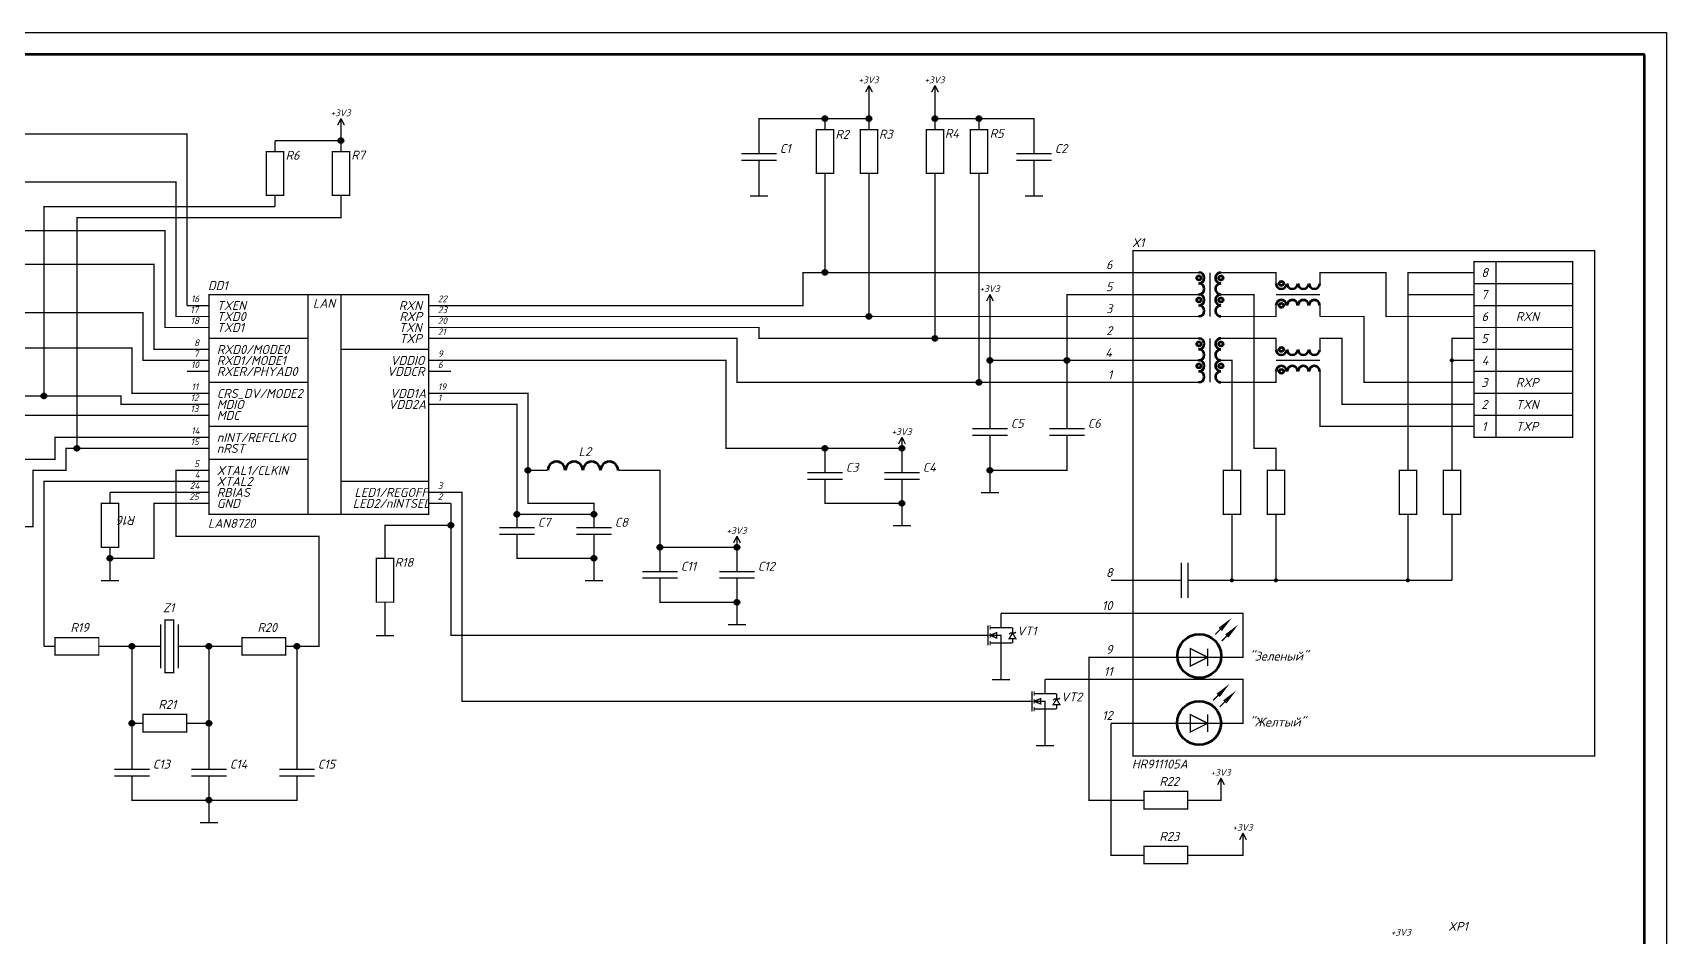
# Model space of a CAD drawing. Header units: millimetres. Extents: x 143 to 740, y 82 to 502.
# Drawn here: x 368.2 to 739.5, y 296.5 to 502 of the extents above; entities that cross this region are included whole.
import ezdxf

# ---------------------------------------------------------------- set-up
doc = ezdxf.new("R2010")
doc.units = ezdxf.units.MM
doc.header["$LTSCALE"] = 0.5
doc.layers.get('0').update_dxf_attribs({"lineweight": 60})
doc.layers.get('Defpoints').update_dxf_attribs({"color": 5})
doc.styles.get("Standard").update_dxf_attribs({"font": 'isocpeui.ttf', "width": 0.9})

msp = doc.modelspace()

# ---------------------------------------------------------------- linework, layer by layer
for p, q in [((734.51, 497.05), (162.51, 497.05)), ((734.51, 87.05), (734.51, 497.05))]:
    msp.add_line(p, q)
at = {"const_width": 0.3}
for points in [[(558.29, 490.04), (557.53, 488.51)], [(558.29, 490.04), (559.05, 488.51)], [(558.29, 487.5), (558.29, 490.04)], [(573.29, 490.04), (572.53, 488.51)], [(573.29, 490.04), (574.05, 488.51)], [(573.29, 487.5), (573.29, 490.04)], [(558.29, 487.5), (558.29, 482.5)], [(573.29, 482.5), (573.29, 487.5)], [(438.29, 482.54), (437.53, 481.01)], [(438.29, 482.54), (439.05, 481.01)], [(438.29, 480), (438.29, 482.54)], [(363.06, 478.99), (403.29, 478.99), (403.29, 440)], [(438.29, 477.5), (438.29, 480)], [(533.29, 477.5), (533.29, 482.5), (548.29, 482.5)], [(546.29, 480), (550.25, 480), (550.25, 470.04), (546.29, 470.04), (546.29, 480)], [(548.29, 480), (548.29, 482.5)], [(558.29, 482.5), (548.29, 482.5)], [(556.29, 480), (560.25, 480), (560.25, 470.04), (556.29, 470.04), (556.29, 480)], [(558.29, 480), (558.29, 482.5)], [(571.29, 480), (575.25, 480), (575.25, 470.04), (571.29, 470.04), (571.29, 480)], [(573.29, 480), (573.29, 482.5)], [(573.29, 482.5), (583.29, 482.5)], [(581.29, 480), (585.25, 480), (585.25, 470.04), (581.29, 470.04), (581.29, 480)], [(583.29, 480), (583.29, 482.5)], [(583.29, 482.5), (595.79, 482.5), (595.79, 477.5)], [(423.29, 475), (423.29, 477.5)], [(423.29, 477.5), (438.29, 477.5)], [(438.29, 475), (438.29, 477.5)], [(533.29, 474.5), (533.29, 477.5)], [(595.79, 474.5), (595.79, 477.5)], [(421.29, 475), (425.25, 475), (425.25, 465.04), (421.29, 465.04), (421.29, 475)], [(436.29, 475), (440.25, 475), (440.25, 465.04), (436.29, 465.04), (436.29, 475)], [(529.29, 474.5), (533.29, 474.5)], [(529.29, 473), (533.29, 473)], [(533.29, 474.5), (537.29, 474.5)], [(533.29, 473), (537.29, 473)], [(533.29, 473), (533.29, 470)], [(591.79, 474.5), (595.79, 474.5)], [(591.79, 473), (595.79, 473)], [(595.79, 474.5), (599.79, 474.5)], [(595.79, 473), (599.79, 473)], [(595.79, 473), (595.79, 470)], [(365.81, 468.07), (400.79, 468.07), (400.79, 437.5), (403.29, 437.5)], [(533.29, 470), (533.29, 464.92)], [(548.29, 470), (548.29, 467.5)], [(558.29, 470), (558.29, 467.5)], [(573.29, 470), (573.29, 467.5)], [(583.29, 470), (583.29, 467.5)], [(595.79, 470), (595.79, 464.92)], [(423.29, 465), (423.29, 462.5)], [(438.29, 465), (438.29, 462.5)], [(531.26, 464.92), (535.32, 464.92)], [(548.29, 467.5), (548.29, 447.5)], [(558.29, 467.5), (558.29, 437.5)], [(573.29, 467.5), (573.29, 432.5)], [(583.29, 467.5), (583.29, 422.5)], [(593.76, 464.92), (597.82, 464.92)], [(423.29, 462.5), (370.79, 462.5), (370.79, 419.42)], [(438.29, 462.5), (438.29, 460), (378.29, 460), (378.29, 407.5)], [(365.99, 457.03), (398.29, 457.03), (398.29, 435), (403.29, 435)], [(348.86, 449.39), (395.79, 449.39), (395.79, 430), (403.29, 430)], [(618.29, 452.5), (723.25, 452.5), (723.25, 337.54), (618.29, 337.54), (618.29, 452.5)], [(695.79, 450), (718.25, 450), (718.25, 410.04), (695.79, 410.04), (695.79, 450)], [(700.79, 450), (700.79, 410)], [(463.29, 440), (543.29, 440), (543.29, 447.5), (613.29, 447.5)], [(618.29, 447.5), (613.29, 447.5)], [(633.29, 447.5), (618.29, 447.5)], [(635.79, 447.5), (635.79, 437.5)], [(650.79, 445), (650.79, 447.5), (638.29, 447.5)], [(695.79, 437.5), (675.79, 437.5), (675.79, 447.5), (660.79, 447.5), (660.79, 445)], [(695.79, 447.5), (680.79, 447.5), (680.79, 442.5), (695.79, 442.5)], [(408.29, 442.5), (458.25, 442.5), (458.25, 392.54), (408.29, 392.54), (408.29, 442.5)], [(430.79, 442.5), (430.79, 392.5)], [(438.29, 442.5), (438.29, 392.5)], [(585.79, 442.54), (585.03, 441.01)], [(585.79, 442.54), (586.55, 441.01)], [(585.79, 440), (585.79, 442.54)], [(613.29, 442.5), (603.29, 442.5), (603.29, 427.5)], [(618.29, 442.5), (613.29, 442.5)], [(618.29, 442.5), (633.29, 442.5)], [(638.29, 442.5), (645.79, 442.5), (645.79, 407.5), (650.79, 407.5), (650.79, 402.5)], [(650.79, 442.5), (660.79, 442.5)], [(680.79, 442.5), (680.79, 402.5)], [(695.79, 445), (718.29, 445)], [(349.05, 438.35), (393.29, 438.35), (393.29, 427.5), (403.29, 427.5)], [(408.29, 440), (403.29, 440)], [(458.29, 440), (463.29, 440)], [(585.79, 427.5), (585.79, 440)], [(638.29, 437.5), (650.79, 437.5), (650.79, 440)], [(660.79, 437.5), (660.79, 440)], [(695.79, 440), (718.29, 440)], [(408.29, 437.5), (403.29, 437.5)], [(408.29, 435), (403.29, 435)], [(458.29, 437.5), (463.29, 437.5)], [(458.29, 435), (463.29, 435)], [(613.29, 437.5), (463.29, 437.5)], [(463.29, 435), (533.29, 435), (533.29, 432.5), (613.29, 432.5)], [(618.29, 437.5), (613.29, 437.5)], [(633.29, 437.5), (618.29, 437.5)], [(695.79, 422.5), (670.79, 422.5), (670.79, 437.5), (660.79, 437.5)], [(695.79, 435), (718.29, 435)], [(408.29, 432.5), (430.79, 432.5)], [(458.29, 432.5), (463.29, 432.5)], [(463.29, 432.5), (528.29, 432.5), (528.29, 422.5), (613.29, 422.5)], [(618.29, 432.5), (613.29, 432.5)], [(633.29, 432.5), (618.29, 432.5)], [(635.79, 432.5), (635.79, 422.5)], [(638.29, 432.5), (650.79, 432.5), (650.79, 430)], [(695.79, 417.5), (665.79, 417.5), (665.79, 432.5), (660.79, 432.5), (660.79, 430)], [(695.79, 432.5), (690.79, 432.5), (690.79, 427.5), (695.79, 427.5)], [(365.1, 430.34), (390.79, 430.34), (390.79, 420), (403.29, 420)], [(408.29, 430), (403.29, 430)], [(408.29, 427.5), (403.29, 427.5)], [(438.29, 430), (458.29, 430)], [(458.29, 427.5), (463.29, 427.5)], [(463.29, 427.5), (525.79, 427.5), (525.79, 407.5), (565.79, 407.5)], [(585.79, 415), (585.79, 427.5)], [(585.79, 427.5), (603.29, 427.5)], [(603.29, 427.5), (603.29, 415)], [(613.29, 427.5), (603.29, 427.5)], [(618.29, 427.5), (613.29, 427.5)], [(618.29, 427.5), (633.29, 427.5)], [(638.29, 427.5), (640.79, 427.5), (640.79, 402.5)], [(650.79, 427.5), (660.79, 427.5)], [(690.79, 427.5), (690.79, 402.5)], [(695.79, 430), (718.29, 430)], [(408.29, 425), (403.29, 425)], [(458.29, 425), (463.29, 425)], [(638.29, 422.5), (650.79, 422.5), (650.79, 425)], [(695.79, 412.5), (660.79, 412.5), (660.79, 425)], [(695.79, 425), (718.29, 425)], [(365.36, 419.42), (388.29, 419.42), (388.29, 417.5), (403.29, 417.5)], [(408.29, 420), (403.29, 420)], [(408.29, 422.5), (430.79, 422.5)], [(458.29, 420), (463.29, 420)], [(495.79, 392.5), (495.79, 395), (480.79, 395), (480.79, 420), (463.29, 420)], [(618.29, 422.5), (613.29, 422.5)], [(618.29, 422.5), (633.29, 422.5)], [(695.79, 420), (718.29, 420)], [(408.29, 417.5), (403.29, 417.5)], [(458.29, 417.5), (463.29, 417.5)], [(478.29, 392.5), (478.29, 417.5), (463.29, 417.5)], [(403.29, 415), (365.54, 415), (365.54, 408.38)], [(408.29, 415), (403.29, 415)], [(408.29, 412.5), (430.79, 412.5)], [(581.79, 412), (585.79, 412)], [(585.79, 412), (585.79, 415)], [(585.79, 412), (589.79, 412)], [(599.29, 412), (603.29, 412)], [(603.29, 412), (603.29, 415)], [(603.29, 412), (607.29, 412)], [(695.79, 415), (718.29, 415)], [(348.41, 400.75), (365.79, 400.75), (365.79, 405), (373.29, 405), (373.29, 410), (403.29, 410)], [(408.29, 410), (403.29, 410)], [(565.79, 410.04), (565.03, 408.51)], [(565.79, 410.04), (566.55, 408.51)], [(565.79, 407.5), (565.79, 410.04)], [(581.79, 410.5), (585.79, 410.5)], [(585.79, 410.5), (589.79, 410.5)], [(585.79, 410.5), (585.79, 407.5)], [(599.29, 410.5), (603.29, 410.5)], [(603.29, 410.5), (607.29, 410.5)], [(603.29, 410.5), (603.29, 407.5)], [(348.59, 389.7), (368.29, 389.7), (368.29, 402.5), (375.79, 402.5), (375.79, 407.5), (403.29, 407.5)], [(408.29, 407.5), (403.29, 407.5)], [(408.29, 405), (430.79, 405)], [(548.29, 405), (548.29, 407.5)], [(548.29, 402), (548.29, 405)], [(565.79, 407.5), (565.79, 405)], [(565.79, 402), (565.79, 405)], [(603.29, 407.5), (603.29, 402.5), (585.79, 402.5)], [(585.79, 402.5), (585.79, 407.5)], [(403.29, 402.5), (400.79, 402.5), (400.79, 387.5), (433.29, 387.5), (433.29, 362.5), (428.29, 362.5)], [(408.29, 402.5), (403.29, 402.5)], [(485.29, 402.5), (480.79, 402.5)], [(501.29, 402.5), (505.79, 402.5)], [(505.79, 402.5), (510.79, 402.5), (510.79, 382.5)], [(544.29, 402), (548.29, 402)], [(548.29, 402), (552.29, 402)], [(561.79, 402), (565.79, 402)], [(565.79, 402), (569.79, 402)], [(585.79, 402.5), (585.79, 397.42)], [(638.79, 402.5), (642.75, 402.5), (642.75, 392.54), (638.79, 392.54), (638.79, 402.5)], [(648.79, 402.5), (652.75, 402.5), (652.75, 392.54), (648.79, 392.54), (648.79, 402.5)], [(678.79, 402.5), (682.75, 402.5), (682.75, 392.54), (678.79, 392.54), (678.79, 402.5)], [(688.79, 402.5), (692.75, 402.5), (692.75, 392.54), (688.79, 392.54), (688.79, 402.5)], [(403.29, 400), (370.79, 400), (370.79, 362.5)], [(385.79, 395), (385.79, 397.5)], [(403.29, 397.5), (385.79, 397.5)], [(408.29, 400), (403.29, 400)], [(408.29, 397.5), (403.29, 397.5)], [(438.29, 400), (458.29, 400)], [(458.29, 397.5), (463.29, 397.5)], [(463.29, 397.5), (465.79, 397.5), (465.79, 350), (590.79, 350)], [(544.29, 400.5), (548.29, 400.5)], [(548.29, 400.5), (552.29, 400.5)], [(548.29, 400.5), (548.29, 397.5)], [(548.29, 397.5), (548.29, 395), (565.79, 395)], [(561.79, 400.5), (565.79, 400.5)], [(565.79, 400.5), (569.79, 400.5)], [(565.79, 400.5), (565.79, 397.5)], [(565.79, 395), (565.79, 397.5)], [(583.76, 397.42), (587.82, 397.42)], [(383.79, 395), (387.75, 395), (387.75, 385.04), (383.79, 385.04), (383.79, 395)], [(385.79, 382.5), (395.79, 382.5), (395.79, 395), (403.29, 395)], [(408.29, 395), (403.29, 395)], [(458.29, 395), (463.29, 395)], [(463.29, 395), (463.29, 390)], [(565.79, 395), (565.79, 389.92)], [(463.29, 390), (448.29, 390), (448.29, 385)], [(580.79, 365), (463.29, 365), (463.29, 390)], [(478.29, 389.5), (478.29, 392.5)], [(495.79, 392.5), (478.29, 392.5)], [(495.79, 389.5), (495.79, 392.5)], [(563.76, 389.92), (567.82, 389.92)], [(635.79, 377.5), (640.79, 377.5), (640.79, 392.5)], [(650.79, 392.5), (650.79, 377.5)], [(680.79, 392.5), (680.79, 377.5)], [(690.79, 377.5), (690.79, 392.5)], [(474.29, 389.5), (478.29, 389.5)], [(474.29, 388), (478.29, 388)], [(478.29, 389.5), (482.29, 389.5)], [(478.29, 388), (482.29, 388)], [(478.29, 388), (478.29, 385)], [(491.79, 389.5), (495.79, 389.5)], [(491.79, 388), (495.79, 388)], [(495.79, 389.5), (499.79, 389.5)], [(495.79, 388), (499.79, 388)], [(495.79, 388), (495.79, 385)], [(528.29, 387.54), (527.53, 386.01)], [(528.29, 387.54), (529.05, 386.01)], [(528.29, 385), (528.29, 387.54)], [(385.79, 385), (385.79, 382.5)], [(385.79, 382.5), (385.79, 377.42)], [(446.29, 382.5), (450.25, 382.5), (450.25, 372.54), (446.29, 372.54), (446.29, 382.5)], [(448.29, 382.5), (448.29, 385)], [(478.29, 385), (478.29, 382.5), (495.79, 382.5)], [(495.79, 382.5), (495.79, 385)], [(495.79, 382.5), (495.79, 377.42)], [(528.29, 385), (510.79, 385)], [(510.79, 379.5), (510.79, 382.5)], [(528.29, 382.5), (528.29, 385)], [(528.29, 379.5), (528.29, 382.5)], [(506.79, 379.5), (510.79, 379.5)], [(510.79, 379.5), (514.79, 379.5)], [(524.29, 379.5), (528.29, 379.5)], [(528.29, 379.5), (532.29, 379.5)], [(629.29, 381.5), (629.29, 373.5)], [(630.79, 373.5), (630.79, 381.5)], [(383.76, 377.42), (387.82, 377.42)], [(493.76, 377.42), (497.82, 377.42)], [(506.79, 378), (510.79, 378)], [(510.79, 378), (514.79, 378)], [(510.79, 378), (510.79, 375)], [(510.79, 375), (510.79, 372.5), (528.29, 372.5)], [(524.29, 378), (528.29, 378)], [(528.29, 378), (532.29, 378)], [(528.29, 378), (528.29, 375)], [(528.29, 372.5), (528.29, 375)], [(618.29, 377.5), (613.29, 377.5)], [(618.29, 377.5), (629.29, 377.5)], [(635.79, 377.5), (630.79, 377.5)], [(640.79, 377.5), (690.79, 377.5)], [(448.29, 372.5), (448.29, 370)], [(528.29, 372.5), (528.29, 367.42)], [(397.29, 367.5), (397.29, 357.5)], [(398.29, 368.5), (400.25, 368.5), (400.25, 356.54), (398.29, 356.54), (398.29, 368.5)], [(401.29, 367.5), (401.29, 357.5)], [(448.29, 370), (448.29, 364.92)], [(588.29, 367.5), (588.29, 366.75), (585.89, 366.75)], [(613.29, 370), (588.29, 370)], [(588.29, 367.5), (588.29, 370)], [(618.29, 370), (613.29, 370)], [(618.29, 370), (643.29, 370), (643.29, 360), (618.29, 360)], [(636.97, 365.2), (639.47, 367.7)], [(373.29, 364.5), (383.25, 364.5), (383.25, 360.54), (373.29, 360.54), (373.29, 364.5)], [(415.79, 364.5), (425.75, 364.5), (425.75, 360.54), (415.79, 360.54), (415.79, 364.5)], [(446.26, 364.92), (450.32, 364.92)], [(526.26, 367.42), (530.32, 367.42)], [(583.29, 365), (580.79, 365)], [(583.29, 365), (585.32, 365)], [(585.32, 367.28), (585.32, 362.71)], [(585.83, 367.28), (585.83, 366.27)], [(585.83, 364.49), (585.83, 365.51)], [(585.83, 362.71), (585.83, 363.73)], [(585.89, 365), (588.29, 365), (588.29, 362.5)], [(588.29, 366.75), (590.89, 366.75)], [(591.67, 365.76), (591.42, 365.51), (590.4, 365.51), (590.15, 365.25)], [(590.91, 366.75), (590.91, 365.51)], [(590.91, 363.25), (590.91, 364.24)], [(638.47, 363.7), (640.97, 366.2)], [(373.29, 362.5), (370.79, 362.5)], [(383.29, 362.5), (385.79, 362.5)], [(385.79, 362.5), (395.29, 362.5)], [(390.79, 337.5), (390.79, 362.5)], [(397.29, 362.5), (395.29, 362.5)], [(401.29, 362.5), (403.29, 362.5)], [(403.29, 362.5), (413.29, 362.5)], [(408.29, 337.5), (408.29, 362.5)], [(415.79, 362.5), (413.29, 362.5)], [(425.79, 362.5), (428.29, 362.5)], [(428.29, 362.5), (428.29, 337.5)], [(588.29, 363.25), (585.89, 363.25)], [(588.29, 362.5), (588.29, 363.25)], [(588.29, 363.25), (590.89, 363.25)], [(588.29, 362.5), (588.29, 360)], [(631.29, 362), (631.29, 358), (635.29, 360), (631.29, 362)], [(635.29, 358), (635.29, 362)], [(588.29, 360), (588.29, 354.92)], [(613.29, 360), (608.29, 360), (608.29, 327.5), (618.29, 327.5)], [(618.29, 360), (613.29, 360)], [(586.26, 354.92), (590.32, 354.92)], [(613.29, 355), (598.29, 355)], [(598.29, 352.5), (598.29, 355)], [(618.29, 355), (613.29, 355)], [(618.29, 355), (643.29, 355), (643.29, 345), (618.29, 345)], [(636.5, 350.2), (639, 352.7)], [(593.29, 350), (590.79, 350)], [(593.29, 350), (595.32, 350)], [(595.32, 352.28), (595.32, 347.71)], [(595.83, 352.28), (595.83, 351.27)], [(595.83, 349.49), (595.83, 350.51)], [(598.29, 352.5), (598.29, 351.75), (595.89, 351.75)], [(595.89, 350), (598.29, 350), (598.29, 347.5)], [(598.29, 351.75), (600.89, 351.75)], [(601.67, 350.76), (601.42, 350.51), (600.4, 350.51), (600.15, 350.25)], [(600.91, 351.75), (600.91, 350.51)], [(600.91, 348.25), (600.91, 349.24)], [(638, 348.7), (640.5, 351.2)], [(393.29, 347), (403.25, 347), (403.25, 343.04), (393.29, 343.04), (393.29, 347)], [(595.83, 347.71), (595.83, 348.73)], [(598.29, 348.25), (595.89, 348.25)], [(598.29, 347.5), (598.29, 348.25)], [(598.29, 348.25), (600.89, 348.25)], [(598.29, 347.5), (598.29, 345)], [(631.29, 347), (631.29, 343), (635.29, 345), (631.29, 347)], [(635.29, 343), (635.29, 347)], [(393.29, 345), (390.79, 345)], [(403.29, 345), (405.79, 345)], [(405.79, 345), (408.29, 345)], [(598.29, 345), (598.29, 339.92)], [(613.29, 345), (613.29, 315), (618.29, 315)], [(618.29, 345), (613.29, 345)], [(596.26, 339.92), (600.32, 339.92)], [(386.79, 334.5), (390.79, 334.5)], [(390.79, 334.5), (390.79, 337.5)], [(390.79, 334.5), (394.79, 334.5)], [(404.29, 334.5), (408.29, 334.5)], [(408.29, 334.5), (408.29, 337.5)], [(408.29, 334.5), (412.29, 334.5)], [(424.29, 334.5), (428.29, 334.5)], [(428.29, 334.5), (428.29, 337.5)], [(428.29, 334.5), (432.29, 334.5)], [(386.79, 333), (390.79, 333)], [(390.79, 333), (394.79, 333)], [(390.79, 333), (390.79, 330)], [(404.29, 333), (408.29, 333)], [(408.29, 333), (412.29, 333)], [(408.29, 333), (408.29, 330)], [(424.29, 333), (428.29, 333)], [(428.29, 333), (432.29, 333)], [(428.29, 333), (428.29, 330)], [(638.29, 332.54), (637.53, 331.01)], [(638.29, 332.54), (639.05, 331.01)], [(638.29, 330), (638.29, 332.54)], [(390.79, 330), (390.79, 327.5), (408.29, 327.5)], [(428.29, 330), (428.29, 327.5), (408.29, 327.5)], [(408.29, 327.5), (408.29, 330)], [(408.29, 327.5), (408.29, 322.42)], [(620.79, 327.5), (618.29, 327.5)], [(620.79, 329.5), (630.75, 329.5), (630.75, 325.54), (620.79, 325.54), (620.79, 329.5)], [(630.79, 327.5), (633.29, 327.5)], [(633.29, 327.5), (638.29, 327.5), (638.29, 330)], [(406.26, 322.42), (410.32, 322.42)], [(643.29, 320.04), (642.53, 318.51)], [(643.29, 320.04), (644.05, 318.51)], [(643.29, 317.5), (643.29, 320.04)], [(620.79, 317), (630.75, 317), (630.75, 313.04), (620.79, 313.04), (620.79, 317)], [(633.29, 315), (643.29, 315), (643.29, 317.5)], [(620.79, 315), (618.29, 315)], [(630.79, 315), (633.29, 315)]]:
    msp.add_lwpolyline(points, dxfattribs=at)
at = {"const_width": 0.508}
for points in [[(548.04, 482.5, 1), (548.55, 482.5, 1)], [(558.04, 482.5, 1), (558.55, 482.5, 1)], [(573.04, 482.5, 1), (573.55, 482.5, 1)], [(583.04, 482.5, 1), (583.55, 482.5, 1)], [(438.04, 477.5, 1), (438.55, 477.5, 1)], [(548.04, 447.5, 1), (548.55, 447.5, 1)], [(558.04, 437.5, 1), (558.55, 437.5, 1)], [(573.04, 432.5, 1), (573.55, 432.5, 1)], [(585.54, 427.5, 1), (586.05, 427.5, 1)], [(603.04, 427.5, 1), (603.55, 427.5, 1)], [(370.54, 419.42, 1), (371.05, 419.42, 1)], [(583.04, 422.5, 1), (583.55, 422.5, 1)], [(378.04, 407.5, 1), (378.55, 407.5, 1)], [(548.04, 407.5, 1), (548.55, 407.5, 1)], [(565.54, 407.5, 1), (566.05, 407.5, 1)], [(480.54, 402.5, 1), (481.05, 402.5, 1)], [(585.54, 402.5, 1), (586.05, 402.5, 1)], [(565.54, 395, 1), (566.05, 395, 1)], [(463.04, 390, 1), (463.55, 390, 1)], [(478.04, 392.5, 1), (478.55, 392.5, 1)], [(495.54, 392.5, 1), (496.05, 392.5, 1)], [(385.54, 382.5, 1), (386.05, 382.5, 1)], [(495.54, 382.5, 1), (496.05, 382.5, 1)], [(510.54, 385, 1), (511.05, 385, 1)], [(528.04, 385, 1), (528.55, 385, 1)], [(528.04, 372.5, 1), (528.55, 372.5, 1)], [(390.54, 362.5, 1), (391.05, 362.5, 1)], [(408.04, 362.5, 1), (408.55, 362.5, 1)], [(428.04, 362.5, 1), (428.55, 362.5, 1)], [(390.54, 345, 1), (391.05, 345, 1)], [(408.04, 345, 1), (408.55, 345, 1)], [(408.04, 327.5, 1), (408.55, 327.5, 1)]]:
    msp.add_lwpolyline(points, format="xyb", close=True, dxfattribs=at)
at = {"const_width": 0.3}
for points in [[(638.47, 366.2), (637.97, 366.7), (639.97, 368.2), (638.47, 366.2)], [(639.97, 368.2), (637.97, 366.7), (638.47, 366.2), (639.97, 368.2)], [(587.29, 364.4), (585.79, 365), (587.29, 365.6), (587.29, 364.4)], [(585.79, 365), (587.29, 364.4), (587.29, 365.6), (585.79, 365)], [(591.67, 364.24), (590.15, 364.24), (590.91, 365.51), (591.67, 364.24)], [(590.91, 365.51), (590.15, 364.24), (591.67, 364.24), (590.91, 365.51)], [(639.97, 364.7), (639.47, 365.2), (641.47, 366.7), (639.97, 364.7)], [(641.47, 366.7), (639.47, 365.2), (639.97, 364.7), (641.47, 366.7)], [(638, 351.2), (637.5, 351.7), (639.5, 353.2), (638, 351.2)], [(639.5, 353.2), (637.5, 351.7), (638, 351.2), (639.5, 353.2)], [(597.29, 349.4), (595.79, 350), (597.29, 350.6), (597.29, 349.4)], [(595.79, 350), (597.29, 349.4), (597.29, 350.6), (595.79, 350)], [(601.67, 349.24), (600.15, 349.24), (600.91, 350.51), (601.67, 349.24)], [(600.91, 350.51), (600.15, 349.24), (601.67, 349.24), (600.91, 350.51)], [(639.5, 349.7), (639, 350.2), (641, 351.7), (639.5, 349.7)], [(641, 351.7), (639, 350.2), (639.5, 349.7), (641, 351.7)]]:
    msp.add_lwpolyline(points, close=True, dxfattribs=at)
for centre in [(548.27, 407.52), (548.27, 407.52), (565.77, 407.52), (565.77, 407.52), (565.77, 407.52), (565.77, 407.52), (565.77, 407.52), (565.77, 407.52), (463.27, 390.02), (463.27, 390.02), (463.27, 390.02), (463.27, 390.02), (463.27, 390.02), (463.27, 390.02)]:
    msp.add_circle(centre, 0.487)
for centre, radius, start, end in [((633.27, 446.27), 1.23, 270.9555, 89.0122), ((638.27, 446.27), 1.23, 88.9933, 270.9738), ((633.27, 443.77), 1.23, 270.9553, 89.0121), ((633.27, 441.27), 1.23, 270.9552, 89.0119), ((638.27, 443.77), 1.23, 88.9931, 270.9736), ((638.27, 441.27), 1.23, 88.993, 270.9735), ((652.02, 445.02), 1.23, 181.0046, 359.0283), ((654.52, 445.02), 1.23, 181.0047, 359.0284), ((657.02, 445.02), 1.23, 181.0049, 359.0286), ((659.52, 445.02), 1.23, 181.0051, 359.0287), ((633.27, 438.77), 1.23, 270.955, 89.0118), ((638.27, 438.77), 1.23, 88.9928, 270.9733), ((652.02, 440.02), 1.23, 359.071, 180.9604), ((654.52, 440.02), 1.23, 359.0711, 180.9606), ((657.02, 440.02), 1.23, 359.0713, 180.9608), ((659.52, 440.02), 1.23, 359.0714, 180.9609), ((633.27, 431.27), 1.23, 270.9556, 89.0124), ((638.27, 431.27), 1.23, 88.9934, 270.9739), ((633.27, 428.77), 1.23, 270.9555, 89.0122), ((633.27, 426.27), 1.23, 270.9553, 89.0121), ((638.27, 428.77), 1.23, 88.9933, 270.9738), ((638.27, 426.27), 1.23, 88.9931, 270.9736), ((652.02, 430.02), 1.23, 180.9957, 359.0368), ((654.52, 430.02), 1.23, 180.9959, 359.037), ((657.02, 430.02), 1.23, 180.996, 359.0372), ((659.52, 430.02), 1.23, 180.9962, 359.0373), ((633.27, 423.77), 1.23, 270.9552, 89.0119), ((638.27, 423.77), 1.23, 88.993, 270.9735), ((652.02, 425.02), 1.23, 359.0197, 181.0135), ((654.52, 425.02), 1.23, 359.0198, 181.0136), ((657.02, 425.02), 1.23, 359.02, 181.0138), ((659.52, 425.02), 1.23, 359.0202, 181.014), ((487.27, 402.52), 1.98, 359.4104, 180.6024), ((491.27, 402.52), 1.98, 359.4102, 180.6022), ((495.27, 402.52), 1.98, 359.4105, 180.6025), ((499.27, 402.52), 1.98, 359.4104, 180.6024)]:
    msp.add_arc(centre, radius, start, end)
for centre, major_axis, ratio in [((548.27, 482.52), (0.487, 0), 0.997288), ((548.27, 482.52), (0.487, 0), 0.997288), ((548.27, 482.52), (0.487, 0), 0.997288), ((548.27, 482.52), (0.487, 0), 0.997288), ((548.27, 482.52), (0.487, 0), 0.997288), ((548.27, 482.52), (0.487, 0), 0.997288), ((548.27, 482.52), (0.487, 0), 0.997288), ((558.27, 482.52), (0.487, 0), 0.997288), ((558.27, 482.52), (0.487, 0), 0.997288), ((558.27, 482.52), (0.487, 0), 0.997288), ((558.27, 482.52), (0.487, 0), 0.997288), ((558.27, 482.52), (0.487, 0), 0.997288), ((558.27, 482.52), (0.487, 0), 0.997288), ((558.27, 482.52), (0.487, 0), 0.997288), ((573.27, 482.52), (0.487, 0), 0.997288), ((573.27, 482.52), (0.487, 0), 0.997288), ((573.27, 482.52), (0.487, 0), 0.997288), ((573.27, 482.52), (0.487, 0), 0.997288), ((573.27, 482.52), (0.487, 0), 0.997288), ((573.27, 482.52), (0.487, 0), 0.997288), ((573.27, 482.52), (0.487, 0), 0.997288), ((583.27, 482.52), (0.487, 0), 0.997288), ((583.27, 482.52), (0.487, 0), 0.997288), ((583.27, 482.52), (0.487, 0), 0.997288), ((583.27, 482.52), (0.487, 0), 0.997288), ((583.27, 482.52), (0.487, 0), 0.997288), ((583.27, 482.52), (0.487, 0), 0.997288), ((583.27, 482.52), (0.487, 0), 0.997288), ((438.27, 477.52), (0.487, 0), 0.99999), ((438.27, 477.52), (0.487, 0), 0.99999), ((438.27, 477.52), (0.487, 0), 0.99999), ((438.27, 477.52), (0.487, 0), 0.99999), ((438.27, 477.52), (0.487, 0), 0.99999), ((438.27, 477.52), (0.487, 0), 0.99999), ((438.27, 477.52), (0.487, 0), 0.99999), ((548.27, 447.52), (0.487, 0), 0.997293), ((548.27, 447.52), (0.487, 0), 0.997293), ((633.27, 446.27), (0, 0.479), 0.997222), ((638.27, 446.27), (0, 0.479), 0.999979), ((652.02, 445.02), (0.479, 0), 0.999979), ((633.27, 441.27), (0, 0.479), 0.997227), ((638.27, 441.27), (0, 0.479), 0.999984), ((652.02, 440.02), (0.479, 0), 0.999973), ((558.27, 437.52), (0, 0.487), 0.99999), ((558.27, 437.52), (0, 0.487), 0.99999), ((573.27, 432.52), (0, 0.487), 0.999995), ((573.27, 432.52), (0, 0.487), 0.999995), ((633.27, 431.27), (0, 0.479), 0.997227), ((638.27, 431.27), (0, 0.479), 0.999984), ((585.77, 427.52), (0, 0.487), 0.997277), ((585.77, 427.52), (0, 0.487), 0.997277), ((585.77, 427.52), (0, 0.487), 0.997277), ((585.77, 427.52), (0, 0.487), 0.997277), ((585.77, 427.52), (0, 0.487), 0.997277), ((585.77, 427.52), (0, 0.487), 0.997277), ((603.27, 427.52), (0, 0.487), 0.99999), ((603.27, 427.52), (0, 0.487), 0.99999), ((603.27, 427.52), (0, 0.487), 0.99999), ((603.27, 427.52), (0, 0.487), 0.99999), ((603.27, 427.52), (0, 0.487), 0.99999), ((603.27, 427.52), (0, 0.487), 0.99999), ((603.27, 427.52), (0, 0.487), 0.99999), ((603.27, 427.52), (0, 0.487), 0.99999), ((652.02, 430.02), (0.479, 0), 0.997216), ((690.77, 427.52), (0, 0.193), 0.999974), ((633.27, 426.27), (0, 0.478), 0.999984), ((638.27, 426.27), (0.479, 0), 0.997259), ((652.02, 425.02), (0.479, 0), 0.999979), ((370.77, 419.44), (0.487, 0), 0.997293), ((370.77, 419.44), (0.487, 0), 0.997293), ((583.27, 422.52), (0, 0.487), 0.999995), ((583.27, 422.52), (0, 0.487), 0.999995), ((378.27, 407.52), (0, 0.487), 0.997267), ((378.27, 407.52), (0, 0.487), 0.997267), ((480.77, 402.52), (0, 0.487), 0.99999), ((480.77, 402.52), (0, 0.487), 0.99999), ((480.77, 402.52), (0, 0.487), 0.99999), ((585.77, 402.52), (0, 0.487), 0.997277), ((585.77, 402.52), (0, 0.487), 0.997277), ((585.77, 402.52), (0, 0.487), 0.997277), ((585.77, 402.52), (0, 0.487), 0.997277), ((585.77, 402.52), (0, 0.487), 0.997277), ((585.77, 402.52), (0, 0.487), 0.997277), ((565.77, 395.02), (0.487, 0), 0.997288), ((565.77, 395.02), (0.487, 0), 0.997288), ((565.77, 395.02), (0.487, 0), 0.997288), ((565.77, 395.02), (0.487, 0), 0.997288), ((565.77, 395.02), (0.487, 0), 0.997288), ((565.77, 395.02), (0.487, 0), 0.997288), ((478.27, 392.52), (0, 0.487), 0.99999), ((478.27, 392.52), (0, 0.487), 0.99999), ((478.27, 392.52), (0, 0.487), 0.99999), ((478.27, 392.52), (0, 0.487), 0.99999), ((478.27, 392.52), (0, 0.487), 0.99999), ((478.27, 392.52), (0, 0.487), 0.99999), ((478.27, 392.52), (0, 0.487), 0.99999), ((495.77, 392.52), (0, 0.487), 0.99999), ((495.77, 392.52), (0, 0.487), 0.99999), ((495.77, 392.52), (0, 0.487), 0.99999), ((495.77, 392.52), (0, 0.487), 0.99999), ((495.77, 392.52), (0, 0.487), 0.99999), ((495.77, 392.52), (0, 0.487), 0.99999), ((495.77, 392.52), (0, 0.487), 0.99999), ((385.77, 382.52), (0, 0.487), 0.99999), ((385.77, 382.52), (0, 0.487), 0.99999), ((385.77, 382.52), (0, 0.487), 0.99999), ((385.77, 382.52), (0, 0.487), 0.99999), ((385.77, 382.52), (0, 0.487), 0.99999), ((385.77, 382.52), (0, 0.487), 0.99999), ((385.77, 382.52), (0, 0.487), 0.99999), ((495.77, 382.52), (0, 0.487), 0.99999), ((495.77, 382.52), (0, 0.487), 0.99999), ((495.77, 382.52), (0, 0.487), 0.99999), ((495.77, 382.52), (0, 0.487), 0.99999), ((495.77, 382.52), (0, 0.487), 0.99999), ((495.77, 382.52), (0, 0.487), 0.99999), ((510.77, 385.02), (0, 0.487), 0.99999), ((510.77, 385.02), (0, 0.487), 0.99999), ((528.27, 385.02), (0, 0.487), 0.99999), ((528.27, 385.02), (0, 0.487), 0.99999), ((528.27, 385.02), (0, 0.487), 0.99999), ((528.27, 385.02), (0, 0.487), 0.99999), ((528.27, 385.02), (0, 0.487), 0.99999), ((528.27, 385.02), (0, 0.487), 0.99999), ((640.77, 377.52), (0, 0.192), 0.999974), ((650.77, 377.52), (0, 0.192), 0.999974), ((680.77, 377.52), (0, 0.192), 0.999974), ((528.27, 372.52), (0, 0.487), 0.99999), ((528.27, 372.52), (0, 0.487), 0.99999), ((528.27, 372.52), (0, 0.487), 0.99999), ((528.27, 372.52), (0, 0.487), 0.99999), ((528.27, 372.52), (0, 0.487), 0.99999), ((528.27, 372.52), (0, 0.487), 0.99999), ((633.38, 360.3), (0, 4.98), 0.999725), ((390.77, 362.52), (0, 0.487), 0.99999), ((390.77, 362.52), (0, 0.487), 0.99999), ((408.27, 362.52), (0, 0.487), 0.99999), ((408.27, 362.52), (0, 0.487), 0.99999), ((428.27, 362.52), (0, 0.487), 0.99999), ((428.27, 362.52), (0, 0.487), 0.99999), ((428.27, 362.52), (0, 0.487), 0.99999), ((428.27, 362.52), (0, 0.487), 0.99999), ((428.27, 362.52), (0, 0.487), 0.99999), ((428.27, 362.52), (0, 0.487), 0.99999), ((428.27, 362.52), (0, 0.487), 0.99999), ((633.32, 345.04), (0, 4.98), 0.999725), ((390.77, 345.02), (0, 0.487), 0.99999), ((390.77, 345.02), (0, 0.487), 0.99999), ((390.77, 345.02), (0, 0.487), 0.99999), ((408.27, 345.02), (0, 0.487), 0.99999), ((408.27, 345.02), (0, 0.487), 0.99999), ((408.27, 327.52), (0, 0.487), 0.999979), ((408.27, 327.52), (0, 0.487), 0.999979), ((408.27, 327.52), (0, 0.487), 0.999979), ((408.27, 327.52), (0, 0.487), 0.999979), ((408.27, 327.52), (0, 0.487), 0.999979), ((408.27, 327.52), (0, 0.487), 0.999979), ((408.27, 327.52), (0, 0.487), 0.999979), ((408.27, 327.52), (0, 0.487), 0.999979)]:
    msp.add_ellipse(centre, major_axis=major_axis, ratio=ratio)
at = {"layer": 'Defpoints'}
for p, q in [((142.51, 502.05), (739.51, 502.05)), ((739.51, 502.05), (739.51, 82.05))]:
    msp.add_line(p, q, dxfattribs=at)

# ---------------------------------------------------------------- texts
for s, height, p in [('+3V3', 1.524, (555.9, 490.55)), ('+3V3', 1.524, (570.9, 490.55)), ('+3V3', 1.524, (435.9, 483.05)), ('R2', 2.032, (550.65, 477.9)), ('R3', 2.032, (560.56, 477.95)), ('R4', 2.032, (575.54, 478.12)), ('R5', 2.032, (585.73, 478.12)), ('C1', 2.032, (538.01, 474.68)), ('C2', 2.032, (600.51, 474.68)), ('R6', 2.032, (425.7, 473.13)), ('R7', 2.032, (440.63, 473.19)), ('X1', 2.032, (618.04, 453.26)), ('6', 2.03, (612.15, 448.26)), ('8', 2.03, (697.46, 446.48)), ('16', 1.524, (404.18, 440.76)), ('DD1', 2.032, (408.04, 443.52)), ('22', 1.524, (460.29, 440.76)), ('+3V3', 1.524, (583.4, 443.05)), ('5', 2.03, (612.15, 443.26)), ('7', 2.03, (697.41, 441.48)), ('17', 1.524, (404.01, 438.26)), ('TXEN', 2.032, (410.07, 438.98)), ('TXD0', 2.032, (410.07, 436.48)), ('LAN', 2.032, (431.91, 439.49)), ('RXN', 2.032, (451.43, 438.98)), ('RXP', 2.032, (451.56, 436.48)), ('23', 1.524, (460.29, 438.26)), ('3', 2.03, (612.19, 438.26)), ('6', 2.03, (697.51, 436.48)), ('RXN', 2.032, (705.3, 436.48)), ('18', 1.524, (404.09, 435.76)), ('TXD1', 2.032, (410.07, 433.98)), ('TXN', 2.032, (451.43, 433.98)), ('20', 1.524, (460.29, 435.76)), ('21', 1.524, (460.29, 433.26)), ('2', 2.03, (612.19, 433.26)), ('8', 1.52, (404.9, 430.76)), ('RXD0/MODE0', 2.032, (410.07, 428.98)), ('TXP', 2.032, (451.56, 431.48)), ('5', 2.03, (697.46, 431.48)), ('10', 1.524, (404.18, 425.76)), ('7', 1.52, (404.81, 428.26)), ('RXD1/MODE1', 2.032, (410.07, 426.48)), ('VDDIO', 2.032, (449.53, 426.48)), ('6', 1.52, (460.29, 425.76)), ('9', 1.52, (460.29, 428.26)), ('4', 2.03, (611.98, 428.26)), ('4', 2.03, (697.54, 426.48)), ('RXER/PHYAD0', 2.032, (410.07, 423.98)), ('VDDCR', 2.032, (448.77, 423.98)), ('1', 2.03, (612.57, 423.26)), ('3', 2.03, (697.46, 421.48)), ('RXP', 2.032, (705.3, 421.48)), ('12', 1.524, (404.09, 418.26)), ('11', 1.524, (404.3, 420.76)), ('CRS_DV/MODE2', 2.032, (410.07, 418.98)), ('VDD1A', 2.032, (449.44, 418.98)), ('19', 1.524, (460.29, 420.76)), ('1', 1.52, (460.29, 418.26)), ('13', 1.524, (404.05, 415.76)), ('MDIO', 2.032, (410.07, 416.48)), ('MDC', 2.032, (410.07, 413.98)), ('VDD2A', 2.032, (449.06, 416.48)), ('2', 2.03, (697.46, 416.48)), ('TXN', 2.032, (705.3, 416.48)), ('14', 1.524, (404.22, 410.76)), ('C5', 2.032, (590.51, 412.18)), ('C6', 2.032, (608.01, 412.18)), ('1', 2.03, (697.6, 411.48)), ('TXP', 2.032, (705.3, 411.48)), ('15', 1.524, (404.09, 408.26)), ('nINT/REFCLKO', 2.032, (410.07, 408.98)), ('nRST', 2.032, (410.07, 406.48)), ('+3V3', 1.524, (563.4, 410.55)), ('5', 1.52, (404.9, 403.26)), ('L2', 2.032, (492.29, 405.76)), ('4', 1.52, (405.02, 400.76)), ('XTAL1/CLKIN', 2.032, (410.07, 401.48)), ('XTAL2', 2.032, (410.07, 398.98)), ('C3', 2.032, (553.01, 402.18)), ('C4', 2.032, (570.51, 402.18)), ('25', 1.524, (403.79, 395.76)), ('24', 1.524, (403.92, 398.26)), ('RBIAS', 2.032, (410.07, 396.48)), ('LED1/REGOFF', 2.032, (441.35, 396.48)), ('3', 1.52, (460.29, 398.26)), ('2', 1.52, (460.29, 395.76)), ('GND', 2.032, (410.07, 393.98)), ('LED2/nINTSEL', 2.032, (440.97, 393.98)), ('LAN8720', 2.032, (408.04, 389.45)), ('C7', 2.032, (483.01, 389.68)), ('C8', 2.032, (500.51, 389.68)), ('+3V3', 1.524, (525.9, 388.05)), ('R18', 2.032, (450.49, 380.58)), ('C11', 2.032, (515.51, 379.68)), ('C12', 2.032, (533.01, 379.68)), ('8', 2.03, (612.15, 378.26)), ('Z1', 2.032, (397.79, 370.26)), ('10', 2.032, (611.22, 370.76)), ('R19', 2.032, (376.79, 365.76)), ('R20', 2.032, (419.29, 365.76)), ('VT1', 2.032, (591.93, 364.96)), ('9', 2.03, (612.15, 360.76)), ('"Зеленый"', 2.032, (644.79, 359.26)), ('11', 2.032, (611.64, 355.76)), ('R21', 2.032, (396.79, 348.26)), ('VT2', 2.032, (601.93, 349.96)), ('12', 2.032, (611.26, 345.76)), ('"Желтый"', 2.032, (644.79, 344.26)), ('C13', 2.032, (395.51, 334.68)), ('C14', 2.032, (413.01, 334.68)), ('C15', 2.032, (433.01, 334.68)), ('HR911105A', 2.032, (618.04, 334.71)), ('+3V3', 1.524, (635.9, 333.05)), ('R22', 2.032, (624.29, 330.76)), ('R23', 2.032, (624.29, 318.26)), ('+3V3', 1.524, (640.9, 320.55)), ('+3V3', 1.524, (676.88, 296.72)), ('XP1', 2.012, (689.93, 297.8))]:
    msp.add_text(s, height=height).set_placement(p)
msp.add_text('R16', height=2.032, rotation=180).set_placement((391.7, 392.12))

doc.saveas('drawing.dxf')
